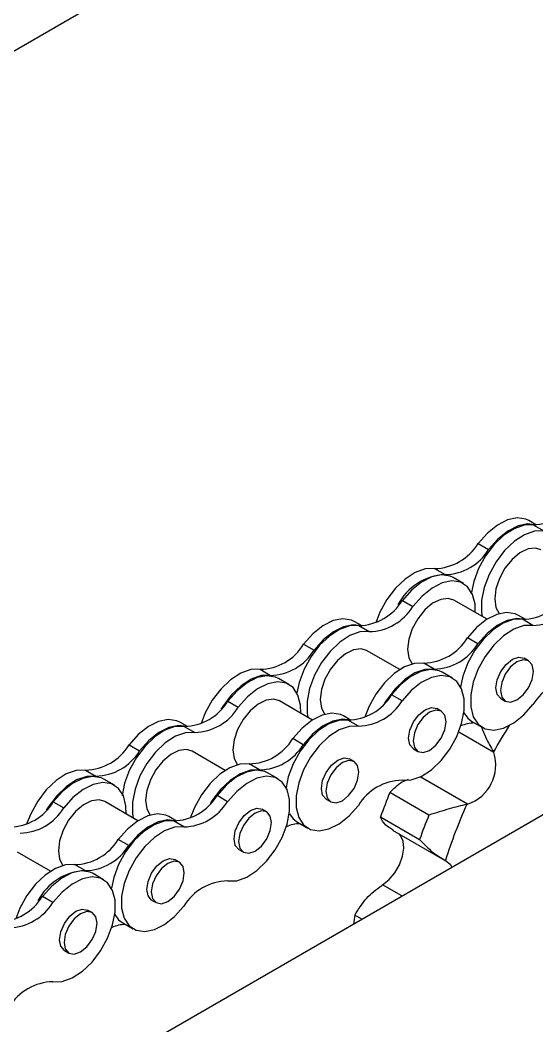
# Model space of a CAD drawing. Header units: metres. Extents: x 0 to 21025, y 0 to 14850.
# Drawn here: x 14274 to 14327.2, y 6161.2 to 6264.7 of the extents above; entities that cross this region are included whole.
import ezdxf

# ---------------------------------------------------------------- set-up
doc = ezdxf.new("R2010")
doc.units = ezdxf.units.M
doc.header["$LTSCALE"] = 25
doc.layers.add('SL4', color=4, linetype='Continuous')

msp = doc.modelspace()

# ---------------------------------------------------------------- linework, layer by layer
at = {"layer": 'SL4'}
for p, q in [((14013.024, 6111.274), (14498.384, 6391.467)), ((14111.687, 6058.206), (14670.129, 6380.588)), ((14327.148, 6212.763), (14326.349, 6213.224)), ((14326.816, 6212.791), (14327.891, 6212.17)), ((14321.144, 6210.881), (14322.219, 6210.261)), ((14316.654, 6208.289), (14317.728, 6207.669)), ((14319.625, 6206.737), (14318.551, 6207.358)), ((14313.346, 6205.014), (14314.421, 6204.394)), ((14322.052, 6203.073), (14318.645, 6205.04)), ((14326.032, 6203.038), (14325.233, 6203.5)), ((14309.188, 6202.394), (14308.388, 6202.856)), ((14308.856, 6202.422), (14309.93, 6201.802)), ((14326.775, 6202.446), (14325.7, 6203.066)), ((14303.183, 6200.513), (14304.258, 6199.892)), ((14321.103, 6200.536), (14320.028, 6201.157)), ((14313.072, 6197.889), (14309.665, 6199.855)), ((14316.613, 6197.944), (14315.538, 6198.565)), ((14326.325, 6198.803), (14325.86, 6199.072)), ((14298.693, 6197.921), (14299.768, 6197.3)), ((14318.51, 6197.013), (14317.435, 6197.633)), ((14301.665, 6196.369), (14300.59, 6196.989)), ((14313.305, 6194.67), (14312.23, 6195.29)), ((14295.385, 6194.646), (14296.46, 6194.026)), ((14304.092, 6192.704), (14300.685, 6194.671)), ((14323.461, 6194.918), (14323.927, 6194.649)), ((14308.072, 6192.67), (14307.272, 6193.132)), ((14317.345, 6193.619), (14316.879, 6193.888)), ((14291.227, 6192.026), (14290.428, 6192.488)), ((14290.895, 6192.054), (14291.97, 6191.433)), ((14308.815, 6192.078), (14307.74, 6192.698)), ((14320.496, 6192.563), (14321.57, 6191.943)), ((14322.756, 6189.369), (14319.135, 6191.459)), ((14285.223, 6190.144), (14286.298, 6189.524)), ((14303.142, 6190.168), (14302.067, 6190.789)), ((14295.112, 6187.52), (14291.705, 6189.487)), ((14314.481, 6189.733), (14314.947, 6189.465)), ((14298.652, 6187.576), (14297.577, 6188.196)), ((14308.365, 6188.435), (14307.899, 6188.704)), ((14280.733, 6187.552), (14281.807, 6186.932)), ((14300.549, 6186.644), (14299.474, 6187.265)), ((14320.06, 6184.047), (14315.186, 6186.86)), ((14283.704, 6186), (14282.63, 6186.621)), ((14295.344, 6184.301), (14294.269, 6184.922)), ((14316.071, 6182.918), (14312.05, 6185.239)), ((14277.425, 6184.278), (14278.5, 6183.657)), ((14286.131, 6182.336), (14282.724, 6184.303)), ((14305.501, 6184.549), (14305.967, 6184.28)), ((14290.111, 6182.302), (14289.312, 6182.763)), ((14299.385, 6183.251), (14298.919, 6183.519)), ((14311.092, 6182.738), (14315.113, 6180.417)), ((14290.854, 6181.709), (14289.779, 6182.33)), ((14302.535, 6182.195), (14303.61, 6181.575)), ((14312.329, 6181.377), (14317.431, 6178.432)), ((14285.182, 6179.8), (14284.107, 6180.42)), ((14277.151, 6177.152), (14273.744, 6179.119)), ((14296.521, 6179.365), (14296.986, 6179.096)), ((14280.692, 6177.208), (14279.617, 6177.828)), ((14290.404, 6178.066), (14289.939, 6178.335)), ((14282.589, 6176.276), (14281.514, 6176.897)), ((14313.303, 6174.597), (14311.313, 6175.746)), ((14277.384, 6173.933), (14276.309, 6174.553)), ((14287.54, 6174.181), (14288.006, 6173.912)), ((14281.424, 6172.882), (14280.958, 6173.151)), ((14309.166, 6172.209), (14308.447, 6172.624)), ((14284.575, 6171.827), (14285.649, 6171.206)), ((14278.56, 6168.997), (14279.026, 6168.728))]:
    msp.add_line(p, q, dxfattribs=at)
at = {"layer": 'SL4', "flags": 128}
for points in [[(14326.816, 6212.791), (14325.867, 6212.759), (14324.836, 6212.392), (14323.788, 6211.711), (14322.79, 6210.761), (14321.904, 6209.6), (14321.185, 6208.302), (14320.679, 6206.948), (14320.425, 6205.686)], [(14326.349, 6213.224), (14326.056, 6213.363), (14325.17, 6213.5), (14324.172, 6213.298), (14323.124, 6212.769), (14322.093, 6211.946), (14321.144, 6210.881)], [(14327.066, 6212.765), (14326.245, 6212.88), (14325.246, 6212.677), (14324.199, 6212.148), (14323.168, 6211.325), (14322.219, 6210.261)], [(14327.891, 6212.17), (14326.942, 6212.139), (14325.911, 6211.771), (14324.863, 6211.091), (14323.865, 6210.141), (14322.978, 6208.98), (14322.26, 6207.681), (14321.754, 6206.327), (14321.493, 6205.003), (14321.493, 6203.791), (14321.567, 6203.353)], [(14327.626, 6210.224), (14327.046, 6210.403), (14326.269, 6210.306), (14325.437, 6209.898), (14324.623, 6209.214), (14323.9, 6208.314), (14323.332, 6207.28), (14322.97, 6206.203), (14322.846, 6205.178)], [(14316.654, 6208.289), (14315.704, 6208.258), (14314.673, 6207.89), (14313.626, 6207.21), (14312.627, 6206.259), (14311.741, 6205.098), (14311.022, 6203.8), (14310.596, 6202.708)], [(14318.551, 6207.358), (14318.258, 6207.496), (14317.372, 6207.633), (14316.374, 6207.431), (14315.326, 6206.902), (14314.295, 6206.079), (14313.346, 6205.014)], [(14320.846, 6203.769), (14320.819, 6204.614), (14320.558, 6205.637), (14320.052, 6206.407), (14319.333, 6206.875), (14318.447, 6207.013), (14317.448, 6206.811), (14316.401, 6206.282), (14315.37, 6205.459), (14314.421, 6204.394)], [(14318.645, 6205.04), (14318.066, 6205.219), (14317.289, 6205.122), (14316.456, 6204.714), (14315.643, 6204.029), (14314.92, 6203.13), (14314.352, 6202.096), (14313.99, 6201.019), (14313.866, 6199.994)], [(14322.846, 6205.178), (14322.97, 6204.297), (14323.315, 6203.656)], [(14325.233, 6203.5), (14324.941, 6203.638), (14324.054, 6203.776), (14323.056, 6203.574), (14322.008, 6203.044), (14320.977, 6202.222), (14320.028, 6201.157)], [(14308.856, 6202.422), (14307.906, 6202.391), (14306.875, 6202.023), (14305.828, 6201.343), (14304.829, 6200.393), (14303.943, 6199.232), (14303.224, 6197.934), (14302.719, 6196.58), (14302.487, 6195.497)], [(14308.388, 6202.856), (14308.096, 6202.994), (14307.209, 6203.132), (14306.211, 6202.929), (14305.164, 6202.4), (14304.133, 6201.578), (14303.183, 6200.513)], [(14309.106, 6202.397), (14308.284, 6202.511), (14307.286, 6202.309), (14306.238, 6201.78), (14305.208, 6200.957), (14304.258, 6199.892)], [(14325.7, 6203.066), (14324.751, 6203.035), (14323.72, 6202.668), (14322.672, 6201.987), (14321.674, 6201.037), (14320.788, 6199.876), (14320.069, 6198.578), (14319.563, 6197.224), (14319.324, 6196.088)], [(14326.775, 6202.446), (14325.826, 6202.415), (14324.795, 6202.047), (14323.747, 6201.367), (14322.749, 6200.416), (14321.863, 6199.255), (14321.144, 6197.957), (14320.638, 6196.603), (14320.377, 6195.279), (14320.377, 6194.067), (14320.638, 6193.043), (14321.144, 6192.273), (14321.863, 6191.805), (14322.749, 6191.667), (14323.747, 6191.869), (14324.795, 6192.399), (14325.826, 6193.221), (14326.775, 6194.286)], [(14325.95, 6203.041), (14325.129, 6203.155), (14324.131, 6202.953), (14323.083, 6202.424), (14322.052, 6201.601), (14321.103, 6200.536)], [(14309.93, 6201.802), (14308.981, 6201.77), (14307.95, 6201.403), (14306.903, 6200.723), (14305.904, 6199.772), (14305.018, 6198.611), (14304.299, 6197.313), (14303.793, 6195.959), (14303.532, 6194.634), (14303.532, 6193.422), (14303.606, 6192.985)], [(14309.665, 6199.855), (14309.085, 6200.034), (14308.308, 6199.938), (14307.476, 6199.53), (14306.662, 6198.845), (14305.94, 6197.946), (14305.372, 6196.912), (14305.01, 6195.834), (14304.885, 6194.809)], [(14313.866, 6199.994), (14313.99, 6199.112), (14314.335, 6198.472)], [(14315.538, 6198.565), (14314.588, 6198.533), (14313.557, 6198.166), (14312.51, 6197.486), (14311.512, 6196.535), (14310.625, 6195.374), (14309.907, 6194.076), (14309.48, 6192.984)], [(14322.965, 6196.016), (14323.094, 6196.84), (14323.461, 6197.687), (14324.012, 6198.429), (14324.661, 6198.953), (14325.31, 6199.179), (14325.86, 6199.072)], [(14323.43, 6195.747), (14323.559, 6195.072), (14323.927, 6194.649), (14324.477, 6194.542), (14325.126, 6194.767), (14325.775, 6195.291), (14326.325, 6196.033), (14326.693, 6196.881), (14326.822, 6197.705), (14326.693, 6198.38), (14326.325, 6198.803), (14325.775, 6198.91), (14325.126, 6198.684), (14324.477, 6198.161), (14323.927, 6197.418), (14323.559, 6196.571), (14323.43, 6195.747)], [(14298.693, 6197.921), (14297.744, 6197.889), (14296.713, 6197.522), (14295.665, 6196.841), (14294.667, 6195.891), (14293.781, 6194.73), (14293.062, 6193.432), (14292.636, 6192.34)], [(14299.768, 6197.3), (14298.818, 6197.269), (14297.788, 6196.901), (14296.74, 6196.221), (14295.742, 6195.27), (14294.855, 6194.11), (14294.668, 6193.811)], [(14300.59, 6196.989), (14300.298, 6197.127), (14299.412, 6197.265), (14298.413, 6197.063), (14297.366, 6196.534), (14296.335, 6195.711), (14295.385, 6194.646)], [(14316.613, 6197.944), (14315.663, 6197.913), (14314.632, 6197.545), (14313.585, 6196.865), (14312.586, 6195.915), (14311.7, 6194.754), (14311.513, 6194.455)], [(14317.435, 6197.633), (14317.143, 6197.772), (14316.256, 6197.909), (14315.258, 6197.707), (14314.21, 6197.178), (14313.179, 6196.355), (14312.23, 6195.29)], [(14313.305, 6186.51), (14314.254, 6186.541), (14315.285, 6186.909), (14316.333, 6187.589), (14317.331, 6188.54), (14318.217, 6189.7), (14318.936, 6190.999), (14319.442, 6192.353), (14319.703, 6193.677), (14319.703, 6194.889), (14319.442, 6195.913), (14318.936, 6196.683), (14318.217, 6197.151), (14317.331, 6197.289), (14316.333, 6197.086), (14315.285, 6196.557), (14314.254, 6195.734), (14313.305, 6194.67)], [(14302.885, 6193.401), (14302.858, 6194.245), (14302.597, 6195.268), (14302.091, 6196.038), (14301.373, 6196.507), (14300.486, 6196.644), (14299.488, 6196.442), (14298.44, 6195.913), (14297.41, 6195.09), (14296.46, 6194.026)], [(14323.461, 6194.918), (14323.461, 6194.918), (14323.094, 6195.341), (14322.965, 6196.016)], [(14300.685, 6194.671), (14300.105, 6194.85), (14299.328, 6194.754), (14298.496, 6194.345), (14297.682, 6193.661), (14296.959, 6192.762), (14296.392, 6191.728), (14296.029, 6190.65), (14295.905, 6189.625)], [(14304.885, 6194.809), (14305.01, 6193.928), (14305.355, 6193.288)], [(14307.272, 6193.132), (14306.98, 6193.27), (14306.094, 6193.407), (14305.095, 6193.205), (14304.048, 6192.676), (14303.017, 6191.853), (14302.067, 6190.789)], [(14313.984, 6190.831), (14314.113, 6191.655), (14314.481, 6192.503), (14315.031, 6193.245), (14315.68, 6193.769), (14316.329, 6193.995), (14316.879, 6193.888)], [(14314.45, 6190.563), (14314.579, 6189.888), (14314.947, 6189.465), (14315.497, 6189.358), (14316.146, 6189.583), (14316.795, 6190.107), (14317.345, 6190.849), (14317.713, 6191.697), (14317.842, 6192.521), (14317.713, 6193.196), (14317.345, 6193.619), (14316.795, 6193.726), (14316.146, 6193.5), (14315.497, 6192.976), (14314.947, 6192.234), (14314.579, 6191.387), (14314.45, 6190.563)], [(14319.673, 6193.435), (14320.069, 6192.894), (14320.496, 6192.563)], [(14290.895, 6192.054), (14289.946, 6192.022), (14288.915, 6191.655), (14287.867, 6190.975), (14286.869, 6190.024), (14285.983, 6188.863), (14285.264, 6187.565), (14284.758, 6186.211), (14284.504, 6184.949)], [(14290.428, 6192.488), (14290.135, 6192.626), (14289.249, 6192.763), (14288.251, 6192.561), (14287.203, 6192.032), (14286.172, 6191.209), (14285.223, 6190.144)], [(14291.145, 6192.029), (14290.324, 6192.143), (14289.325, 6191.941), (14288.278, 6191.411), (14287.247, 6190.589), (14286.298, 6189.524)], [(14307.74, 6192.698), (14306.79, 6192.667), (14305.759, 6192.299), (14304.712, 6191.619), (14303.714, 6190.668), (14302.827, 6189.508), (14302.109, 6188.209), (14301.603, 6186.855), (14301.371, 6185.773)], [(14308.815, 6192.078), (14307.865, 6192.046), (14306.834, 6191.679), (14305.787, 6190.998), (14304.788, 6190.048), (14303.902, 6188.887), (14303.183, 6187.589), (14302.678, 6186.235), (14302.417, 6184.91), (14302.417, 6183.698), (14302.678, 6182.675), (14303.183, 6181.905), (14303.902, 6181.436), (14304.788, 6181.299), (14305.787, 6181.501), (14306.834, 6182.03), (14307.865, 6182.853), (14308.815, 6183.918)], [(14307.99, 6192.673), (14307.168, 6192.787), (14306.17, 6192.585), (14305.123, 6192.056), (14304.092, 6191.233), (14303.142, 6190.168)], [(14291.97, 6191.433), (14291.021, 6191.402), (14289.99, 6191.035), (14288.942, 6190.354), (14287.944, 6189.404), (14287.057, 6188.243), (14286.339, 6186.945), (14285.833, 6185.591), (14285.572, 6184.266), (14285.572, 6183.054), (14285.646, 6182.616)], [(14314.481, 6189.733), (14314.481, 6189.733), (14314.113, 6190.157), (14313.984, 6190.831)], [(14291.705, 6189.487), (14291.125, 6189.666), (14290.348, 6189.57), (14289.516, 6189.161), (14288.702, 6188.477), (14287.979, 6187.578), (14287.411, 6186.543), (14287.049, 6185.466), (14286.925, 6184.441)], [(14295.905, 6189.625), (14296.029, 6188.744), (14296.375, 6188.104)], [(14297.577, 6188.196), (14296.628, 6188.165), (14295.597, 6187.798), (14294.549, 6187.117), (14293.551, 6186.167), (14292.665, 6185.006), (14291.946, 6183.708), (14291.52, 6182.616)], [(14305.004, 6185.647), (14305.133, 6186.471), (14305.501, 6187.319), (14306.051, 6188.061), (14306.7, 6188.585), (14307.349, 6188.81), (14307.899, 6188.704)], [(14305.47, 6185.378), (14305.599, 6184.704), (14305.966, 6184.28), (14306.517, 6184.173), (14307.166, 6184.399), (14307.815, 6184.923), (14308.365, 6185.665), (14308.733, 6186.513), (14308.862, 6187.337), (14308.733, 6188.012), (14308.365, 6188.435), (14307.815, 6188.542), (14307.166, 6188.316), (14306.517, 6187.792), (14305.966, 6187.05), (14305.599, 6186.202), (14305.47, 6185.378)], [(14280.733, 6187.552), (14279.783, 6187.521), (14278.752, 6187.153), (14277.705, 6186.473), (14276.706, 6185.523), (14275.82, 6184.362), (14275.101, 6183.063), (14274.675, 6181.972)], [(14281.807, 6186.932), (14280.858, 6186.9), (14279.827, 6186.533), (14278.78, 6185.853), (14277.781, 6184.902), (14276.895, 6183.741), (14276.707, 6183.443)], [(14282.63, 6186.621), (14282.337, 6186.759), (14281.451, 6186.897), (14280.453, 6186.694), (14279.405, 6186.165), (14278.374, 6185.342), (14277.425, 6184.278)], [(14298.652, 6187.576), (14297.703, 6187.544), (14296.672, 6187.177), (14295.624, 6186.497), (14294.626, 6185.546), (14293.74, 6184.385), (14293.552, 6184.087)], [(14299.474, 6187.265), (14299.182, 6187.403), (14298.296, 6187.541), (14297.297, 6187.339), (14296.25, 6186.809), (14295.219, 6185.987), (14294.269, 6184.922)], [(14295.344, 6176.142), (14296.294, 6176.173), (14297.325, 6176.54), (14298.372, 6177.221), (14299.371, 6178.171), (14300.257, 6179.332), (14300.976, 6180.63), (14301.481, 6181.984), (14301.742, 6183.309), (14301.742, 6184.521), (14301.481, 6185.544), (14300.976, 6186.314), (14300.257, 6186.783), (14299.371, 6186.92), (14298.372, 6186.718), (14297.325, 6186.189), (14296.294, 6185.366), (14295.344, 6184.301)], [(14284.925, 6183.033), (14284.898, 6183.877), (14284.637, 6184.9), (14284.131, 6185.67), (14283.412, 6186.139), (14282.526, 6186.276), (14281.527, 6186.074), (14280.48, 6185.545), (14279.449, 6184.722), (14278.5, 6183.657)], [(14305.501, 6184.549), (14305.501, 6184.549), (14305.133, 6184.972), (14305.004, 6185.647)], [(14282.724, 6184.303), (14282.145, 6184.482), (14281.368, 6184.385), (14280.535, 6183.977), (14279.722, 6183.293), (14278.999, 6182.394), (14278.431, 6181.359), (14278.069, 6180.282), (14277.945, 6179.257)], [(14286.925, 6184.441), (14287.049, 6183.56), (14287.394, 6182.92)], [(14289.312, 6182.763), (14289.02, 6182.902), (14288.133, 6183.039), (14287.135, 6182.837), (14286.087, 6182.308), (14285.056, 6181.485), (14284.107, 6180.42)], [(14296.024, 6180.463), (14296.153, 6181.287), (14296.521, 6182.135), (14297.071, 6182.877), (14297.72, 6183.401), (14298.369, 6183.626), (14298.919, 6183.519)], [(14296.489, 6180.194), (14296.619, 6179.519), (14296.986, 6179.096), (14297.536, 6178.989), (14298.185, 6179.215), (14298.834, 6179.739), (14299.385, 6180.481), (14299.752, 6181.328), (14299.881, 6182.152), (14299.752, 6182.827), (14299.385, 6183.251), (14298.834, 6183.357), (14298.185, 6183.132), (14297.536, 6182.608), (14296.986, 6181.866), (14296.619, 6181.018), (14296.489, 6180.194)], [(14301.713, 6183.066), (14302.109, 6182.525), (14302.535, 6182.195)], [(14289.779, 6182.33), (14288.83, 6182.298), (14287.799, 6181.931), (14286.751, 6181.25), (14285.753, 6180.3), (14284.867, 6179.139), (14284.148, 6177.841), (14283.642, 6176.487), (14283.411, 6175.405)], [(14290.854, 6181.709), (14289.905, 6181.678), (14288.874, 6181.31), (14287.826, 6180.63), (14286.828, 6179.68), (14285.942, 6178.519), (14285.223, 6177.22), (14284.717, 6175.866), (14284.456, 6174.542), (14284.456, 6173.33), (14284.717, 6172.307), (14285.223, 6171.537), (14285.942, 6171.068), (14286.828, 6170.931), (14287.826, 6171.133), (14288.874, 6171.662), (14289.905, 6172.485), (14290.854, 6173.549)], [(14290.029, 6182.304), (14289.208, 6182.419), (14288.21, 6182.216), (14287.162, 6181.687), (14286.131, 6180.864), (14285.182, 6179.8)], [(14311.313, 6175.746), (14311.972, 6176.279), (14312.564, 6176.988), (14313.039, 6177.811), (14313.354, 6178.678), (14313.484, 6179.515), (14313.417, 6180.248), (14313.159, 6180.815), (14313.001, 6180.989)], [(14296.521, 6179.365), (14296.521, 6179.365), (14296.153, 6179.788), (14296.024, 6180.463)], [(14277.945, 6179.257), (14278.069, 6178.376), (14278.414, 6177.735)], [(14279.617, 6177.828), (14278.667, 6177.797), (14277.636, 6177.429), (14276.589, 6176.749), (14275.591, 6175.798), (14274.704, 6174.637), (14273.986, 6173.339), (14273.559, 6172.247)], [(14287.044, 6175.279), (14287.173, 6176.103), (14287.54, 6176.951), (14288.091, 6177.693), (14288.74, 6178.216), (14289.389, 6178.442), (14289.939, 6178.335)], [(14287.509, 6175.01), (14287.638, 6174.335), (14288.006, 6173.912), (14288.556, 6173.805), (14289.205, 6174.031), (14289.854, 6174.554), (14290.404, 6175.297), (14290.772, 6176.144), (14290.901, 6176.968), (14290.772, 6177.643), (14290.404, 6178.066), (14289.854, 6178.173), (14289.205, 6177.948), (14288.556, 6177.424), (14288.006, 6176.682), (14287.638, 6175.834), (14287.509, 6175.01)], [(14317.83, 6178.225), (14318.257, 6177.872), (14318.433, 6177.558)], [(14281.514, 6176.897), (14281.222, 6177.035), (14280.335, 6177.172), (14279.337, 6176.97), (14278.289, 6176.441), (14277.258, 6175.618), (14276.309, 6174.553)], [(14277.384, 6165.773), (14278.333, 6165.805), (14279.364, 6166.172), (14280.412, 6166.852), (14281.41, 6167.803), (14282.296, 6168.964), (14283.015, 6170.262), (14283.521, 6171.616), (14283.782, 6172.941), (14283.782, 6174.153), (14283.521, 6175.176), (14283.015, 6175.946), (14282.296, 6176.414), (14281.41, 6176.552), (14280.412, 6176.35), (14279.364, 6175.821), (14278.333, 6174.998), (14277.384, 6173.933)], [(14287.54, 6174.181), (14287.54, 6174.181), (14287.173, 6174.604), (14287.044, 6175.279)], [(14278.063, 6170.095), (14278.192, 6170.919), (14278.56, 6171.766), (14279.11, 6172.508), (14279.759, 6173.032), (14280.408, 6173.258), (14280.958, 6173.151)], [(14278.529, 6169.826), (14278.658, 6169.151), (14279.026, 6168.728), (14279.576, 6168.621), (14280.225, 6168.847), (14280.874, 6169.37), (14281.424, 6170.112), (14281.792, 6170.96), (14281.921, 6171.784), (14281.792, 6172.459), (14281.424, 6172.882), (14280.874, 6172.989), (14280.225, 6172.763), (14279.576, 6172.24), (14279.026, 6171.498), (14278.658, 6170.65), (14278.529, 6169.826)], [(14283.753, 6172.698), (14284.148, 6172.157), (14284.575, 6171.827)], [(14278.56, 6168.997), (14278.56, 6168.997), (14278.192, 6169.42), (14278.063, 6170.095)]]:
    msp.add_lwpolyline(points, dxfattribs=at)
at = {"layer": 'SL4'}
for centre, radius, start, end in [((14326.706, 6218.166), 5.376, 271.17027, 328.82435), ((14316.544, 6213.664), 5.376, 271.17027, 328.82435), ((14317.619, 6213.044), 5.376, 271.17027, 328.82435), ((14318.046, 6201.822), 5.855, 93.11014, 152.07323), ((14325.591, 6208.442), 5.376, 271.17027, 328.82435), ((14308.746, 6207.798), 5.376, 271.17027, 328.82435), ((14326.665, 6207.821), 5.376, 271.17027, 328.82435), ((14309.821, 6207.177), 5.376, 271.17027, 328.82435), ((14298.583, 6203.296), 5.376, 271.17027, 328.82435), ((14315.428, 6203.94), 5.376, 271.17027, 328.82435), ((14316.503, 6203.32), 5.376, 271.17027, 328.82435), ((14299.658, 6202.675), 5.376, 271.17027, 328.82435), ((14331.375, 6191.503), 5.376, 91.17027, 148.82435), ((14307.63, 6198.073), 5.376, 271.17027, 328.82435), ((14290.785, 6197.429), 5.376, 271.17027, 328.82435), ((14308.705, 6197.453), 5.376, 271.17027, 328.82435), ((14291.86, 6196.809), 5.376, 271.17027, 328.82435), ((14320.8, 6188.958), 3.446, 90.48434, 114.65127), ((14376.194, 6158.931), 61.57, 147.36658, 150.29801), ((14280.623, 6192.928), 5.376, 271.17027, 328.82435), ((14297.468, 6193.572), 5.376, 271.17027, 328.82435), ((14298.542, 6192.951), 5.376, 271.17027, 328.82435), ((14281.698, 6192.307), 5.376, 271.17027, 328.82435), ((14318.685, 6188.087), 4.267, 288.78584, 17.47939), ((14328.317, 6192.839), 6.555, 211.25797, 211.96741), ((14313.415, 6181.135), 5.376, 91.17027, 148.82435), ((14289.67, 6187.705), 5.376, 271.17027, 328.82435), ((14371.637, 6160.986), 64.334, 157.85283, 160.23785), ((14272.825, 6187.061), 5.376, 271.17027, 328.82435), ((14290.744, 6187.084), 5.376, 271.17027, 328.82435), ((14372.282, 6160.686), 57.281, 155.95354, 162.13714), ((14321.994, 6175.347), 8.913, 102.5372, 103.11524), ((14273.9, 6186.44), 5.376, 271.17027, 328.82435), ((14375.658, 6158.665), 64.334, 157.85283, 160.23785), ((14302.839, 6178.59), 3.446, 90.48436, 114.6516), ((14279.507, 6183.203), 5.376, 271.17027, 328.82435), ((14280.582, 6182.583), 5.376, 271.17027, 328.82435), ((14320.01, 6182.906), 5.164, 244.20277, 245.0345), ((14281.009, 6171.361), 5.855, 93.11014, 152.07323), ((14295.454, 6170.766), 5.376, 91.17027, 148.82435), ((14319.751, 6162.481), 15.72, 122.46022, 122.85619), ((14271.709, 6177.337), 5.376, 271.17027, 328.82435), ((14272.784, 6176.716), 5.376, 271.17027, 328.82435), ((14356.282, 6164.938), 48.449, 170.87207, 171.96055), ((14284.879, 6168.222), 3.446, 90.48436, 114.6516), ((14277.494, 6160.398), 5.376, 91.17027, 148.82435)]:
    msp.add_arc(centre, radius, start, end, dxfattribs=at)
for points, knots in [([(14321.479, 6191.955), (14321.619, 6191.614), (14322.025, 6190.627), (14322.441, 6189.909), (14322.713, 6189.438)], [0, 0, 0, 0, 0.34519256, 1, 1, 1, 1]), ([(14312.05, 6185.239), (14312.448, 6185.656), (14313.014, 6186.25), (14313.763, 6186.521), (14313.985, 6186.602)], [0, 0, 0, 0, 0.7034279, 1, 1, 1, 1]), ([(14319.972, 6184.027), (14319.384, 6183.883), (14318.208, 6183.594), (14316.784, 6183.143), (14316.071, 6182.918)], [0, 0, 0, 0, 0.4994786, 1, 1, 1, 1]), ([(14312.389, 6181.386), (14312.113, 6181.549), (14311.46, 6181.934), (14311.227, 6182.444), (14311.092, 6182.738)], [0, 0, 0, 0, 0.4221691, 1, 1, 1, 1]), ([(14315.113, 6180.417), (14315.56, 6179.948), (14316.452, 6179.01), (14317.326, 6178.508), (14317.762, 6178.257)], [0, 0, 0, 0, 0.5003717, 1, 1, 1, 1]), ([(14308.447, 6172.624), (14308.823, 6173.23), (14309.574, 6174.442), (14310.673, 6175.272), (14311.222, 6175.687)], [0, 0, 0, 0, 0.5005288, 1, 1, 1, 1])]:
    msp.add_open_spline(points, degree=3, knots=knots, dxfattribs=at)

doc.saveas('drawing.dxf')
